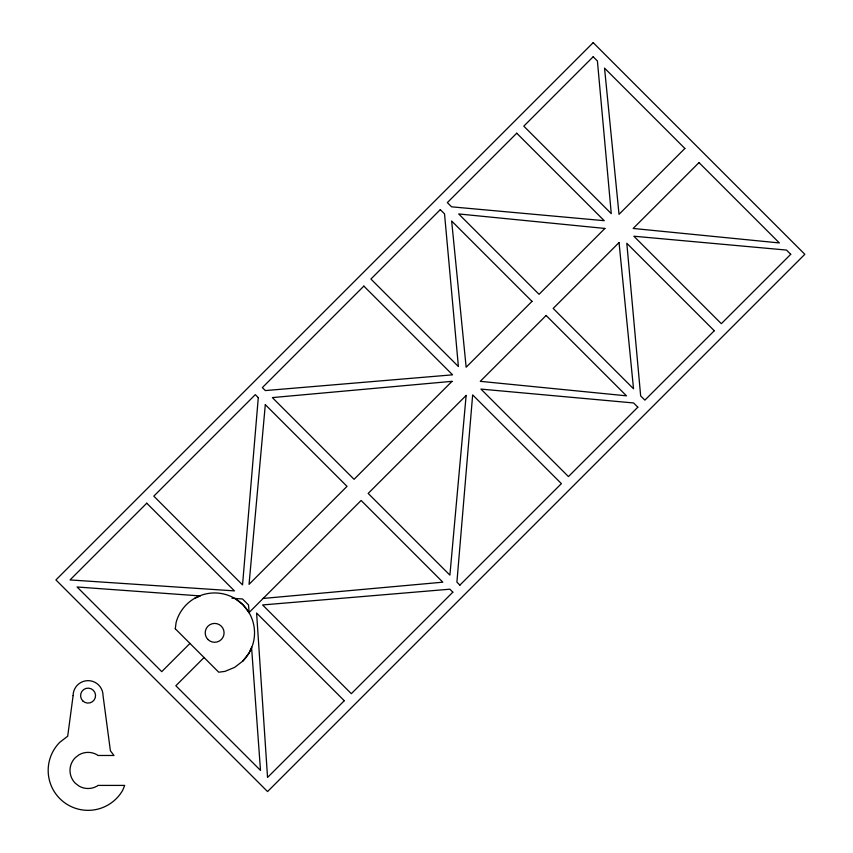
<?xml version="1.0" encoding="UTF-8"?>
<svg xmlns="http://www.w3.org/2000/svg" width="853" height="853" viewBox="0 0 853 853"><rect width="100%" height="100%" fill="white"/><g stroke="black" fill="none" stroke-linecap="round" stroke-linejoin="round"><path stroke-width="1.28" d="M175.281 628.757L176.102 622.519A39.899 39.899 0 0 1 234.586 598.294A39.899 39.899 0 0 1 242.849 661.064L234.596 667.398L224.968 671.386L218.731 672.207L175.281 628.757M251.081 648.248L249.193 652.79L242.849 661.054M189.952 643.429L161.739 671.642L77.079 586.992L200.37 595.938M204.059 657.535L175.846 685.748L260.496 770.398L251.55 647.118M459.884 585.126L561.391 483.63L472.658 394.896L456.909 582.141L459.884 585.126M194.687 598.294L199.239 596.407M263.15 598.443L442.835 582.183L361.128 500.466L249.044 612.55L242.849 604.628L234.938 598.443M231.973 598.23L242.54 598.987L248.49 604.948L249.193 612.891M258.288 397.637L242.54 584.881L153.807 496.147L255.314 394.651L258.288 397.637M265.304 404.653L249.044 584.337L347.022 486.359L265.304 404.653M466.143 395.44L449.894 575.125L368.176 493.418L466.143 395.44M73.113 695.611L67.696 736.214L59.859 742.227A39.91 39.91 0 0 0 63.783 802.097A39.91 39.91 0 0 0 122.629 790.4L124.698 785.41L97.999 785.41L97.103 786.093A18.073 18.073 0 0 1 79.041 786.093L75.299 783.225A18.073 18.073 0 0 1 75.299 757.667L79.041 754.798A18.073 18.073 0 0 1 97.103 754.798L97.999 755.481L113.993 755.481L110.4 750.789L103.042 695.611A14.959 14.959 0 0 0 88.072 680.651A14.959 14.959 0 0 0 73.113 695.611M593.187 42.65L55.925 579.933L267.554 791.563L804.827 254.301L593.187 42.65M146.759 503.206L70.031 579.933L234.436 590.884L146.759 503.206M363.858 286.096L262.361 387.603L265.347 390.578L452.591 374.83L363.858 286.096M440.297 209.657L370.916 279.048L458.392 366.523L444.53 213.879L440.297 209.657M516.737 133.207L447.356 202.598L451.589 206.831L604.223 220.682L516.737 133.207M593.176 56.756L523.795 126.148L611.27 213.634L597.409 60.989L593.176 56.756M452.047 381.334L354.07 479.311L272.352 397.594L452.047 381.334M532.005 301.365L466.143 367.227L451.653 221.012L532.005 301.365M604.916 228.444L539.064 294.306L458.711 213.954L604.926 228.444M684.884 148.465L619.022 214.338L604.542 68.123L684.884 148.465M546.123 315.482L480.26 381.334L626.475 395.824L546.123 315.482M619.043 242.561L553.181 308.423L633.534 388.776L619.043 242.561M699.012 162.592L633.15 228.455L779.365 242.945L699.012 162.603M344.281 700.729L267.543 777.456L256.604 613.051L344.281 700.729M452.836 592.174L351.329 693.681L262.607 604.948L449.851 589.199L452.836 592.174M637.831 407.19L568.439 476.571L480.964 389.096L633.598 402.957L637.831 407.19M714.281 330.751L644.889 400.132L640.656 395.899L626.806 243.265L714.281 330.751M790.731 254.311L721.329 323.692L633.854 236.217L786.487 250.068L790.731 254.311M82.784 700.91A7.485 7.485 0 0 0 95.301 697.551A7.485 7.485 0 0 0 86.132 688.392A7.485 7.485 0 0 0 82.784 700.91M207.972 639.537A9.447 9.447 0 0 0 223.763 635.304A9.447 9.447 0 0 0 212.194 623.735A9.447 9.447 0 0 0 207.972 639.537"/></g></svg>
